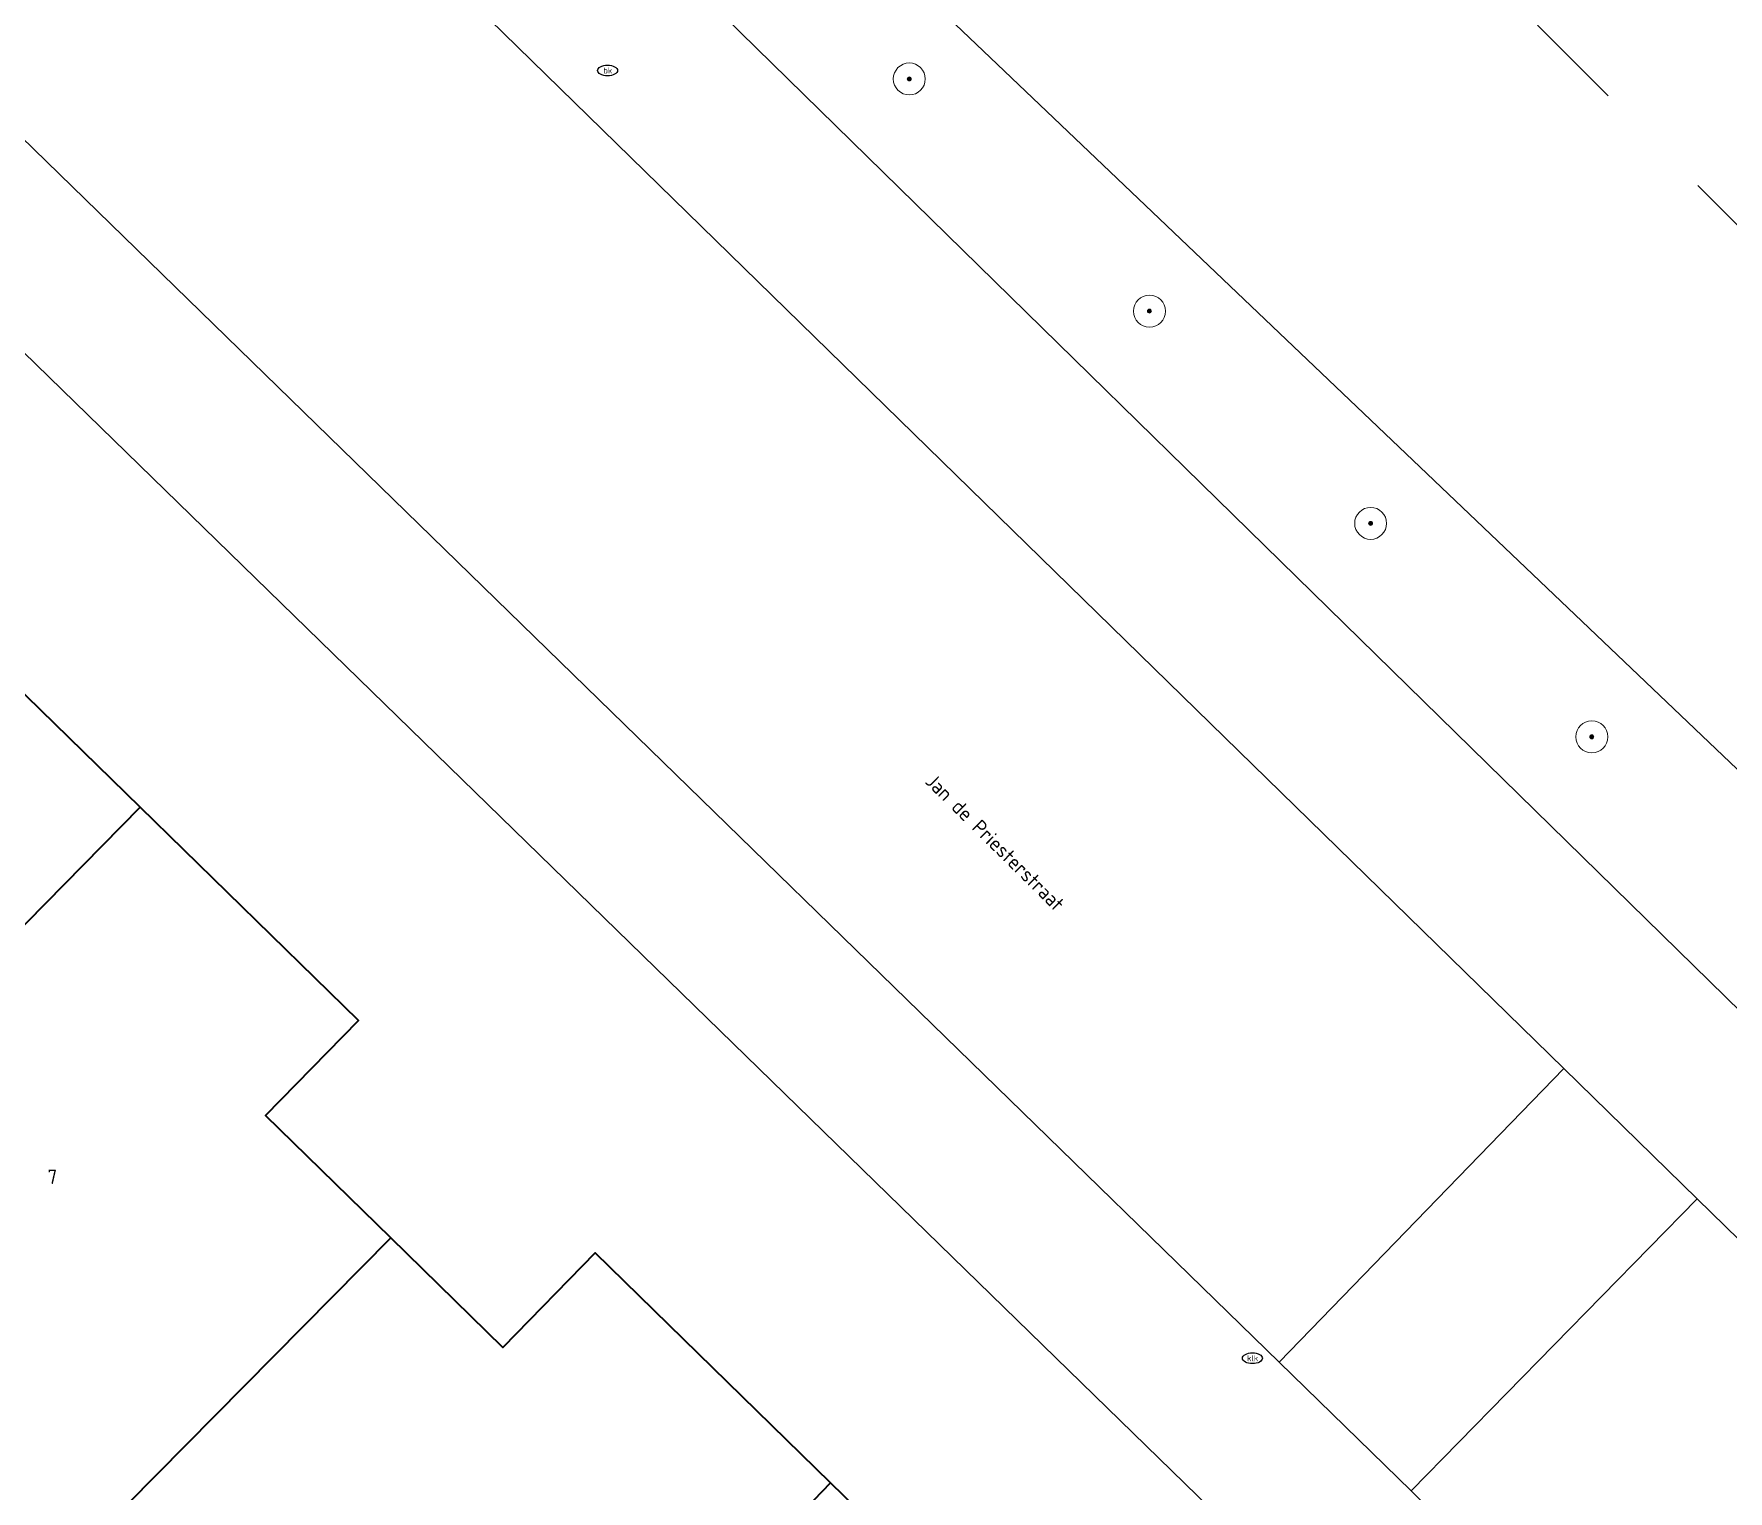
# Model space of a CAD drawing. Header units: metres. Extents: x 30438 to 30782, y 387448 to 387694.
# Drawn here: x 30568.88 to 30590.07, y 387552.61 to 387570.83 of the extents above; entities that cross this region are included whole.
import ezdxf
from ezdxf.enums import TextEntityAlignment as Align

# ---------------------------------------------------------------- set-up
doc = ezdxf.new("R2010")
doc.units = ezdxf.units.M
doc.linetypes.add('HIDDEN5', pattern=[2.8375, 1.25, -1.5875])
for name, color, linetype, lineweight in [('B-GV-GR-BEPLANTING_CULTUUR_HEESTERS-GV', 90, 'Continuous', 18), ('B-GV-GR-BOOM-S', 90, 'Continuous', 25), ('B-GV-IE-MEUBILAIR-S', 7, 'Continuous', 25), ('B-GV-IE-TERREINAFSCHEIDING_KUNSTMATIG_HEKWERK-G', 20, 'IE-TERREINAFSCHEIDING_KUNSTMATIG-SO', 18), ('B-GV-OG-BEBOUWING-GV', 7, 'Continuous', 35), ('B-GV-OG-BEBOUWING-T18', 10, 'Continuous', 18), ('B-GV-OG-TERREIN_ERF-GV', 7, 'Continuous', 18), ('B-GV-OG-TOPOGRAFIE-T18', 10, 'Continuous', 18), ('B-GV-VH-OPENVERHARDING_BETONSTRAATSTEEN-GV', 90, 'Continuous', 18), ('B-GV-VH-OPENVERHARDING_TEGEL-GV', 90, 'Continuous', 18)]:
    doc.layers.add(name, color=color, linetype=linetype, lineweight=lineweight)
doc.styles.add('NLCS-ISO', font='NLCS-ISO.ttf')
doc.styles.add('NLCS-ISO-M100-T18', font='NLCS-ISO.ttf', dxfattribs={"height": 0.18})
doc.linetypes.add('IE-TERREINAFSCHEIDING_KUNSTMATIG-SO', pattern='A,4,[82,NLCS.SHX,S=0.75,R=90,X=0,Y=0],4,-2', length=10)

# ---------------------------------------------------------------- blocks, each defined once
blk = doc.blocks.new('SIE-MEUBILAIR_PUT_BRANDKRAAN-SO')
blk.add_ellipse((0, 0), major_axis=(1.25, 0), ratio=0.54)
at = {"style": 'NLCS-ISO'}
blk.add_text('bk', height=0.75, dxfattribs=at).set_placement((0.03, 0), align=Align.MIDDLE_CENTER)
blk = doc.blocks.new('SIE-MEUBILAIR_PUT_KOLK-SO')
blk.add_ellipse((0, 0), major_axis=(1.25, 0), ratio=0.54)
at = {"style": 'NLCS-ISO'}
blk.add_text('klk', height=0.75, dxfattribs=at).set_placement((0.03, 0), align=Align.MIDDLE_CENTER)
blk = doc.blocks.new('SGR-BOOM_GBKN-SO')
at = {"linetype": 'ByBlock', "lineweight": 18}
h = blk.add_hatch(color=0, dxfattribs=at)
h.dxf.hatch_style = 1
edge = h.paths.add_edge_path()
edge.add_arc((0, 0), 0.25, 0, 360)
at = {"color": 0, "linetype": 'ByBlock', "lineweight": 18}
for radius in [2, 0.25]:
    blk.add_circle((0, 0), radius, dxfattribs=at)
at = {"color": 0, "linetype": 'ByBlock', "lineweight": 18, "style": 'NLCS-ISO'}
blk.add_attdef('SOORT', (2.5, 0), '', height=1.5, dxfattribs=at)

msp = doc.modelspace()

# ---------------------------------------------------------------- linework, layer by layer
at = {"linetype": 'HIDDEN5'}
msp.add_line((30710.96, 387447.669), (30510.96, 387647.669), dxfattribs=at)
at = {"layer": 'B-GV-GR-BEPLANTING_CULTUUR_HEESTERS-GV'}
msp.add_lwpolyline([(30571.15, 387579.775), (30569.962, 387578.448), (30595.405, 387553.537), (30596.966, 387555.178)], close=True, dxfattribs=at)
at = {"layer": 'B-GV-IE-TERREINAFSCHEIDING_KUNSTMATIG_HEKWERK-G'}
msp.add_lwpolyline([(30571.123, 387579.801), (30571.15, 387579.775), (30596.966, 387555.178)], dxfattribs=at)
at = {"layer": 'B-GV-OG-BEBOUWING-GV'}
for points in [[(30559.8, 387559.057), (30564.053, 387554.906), (30570.206, 387561.163), (30567.354, 387563.946), (30566.199, 387562.763), (30564.776, 387564.151)], [(30564.053, 387554.906), (30568.332, 387550.729), (30568.585, 387550.967), (30573.341, 387555.776), (30571.775, 387557.305), (30572.938, 387558.496), (30570.206, 387561.163)], [(30568.332, 387550.729), (30572.739, 387546.426), (30573.007, 387546.644), (30578.843, 387552.714), (30575.898, 387555.589), (30574.744, 387554.407), (30573.341, 387555.776), (30568.585, 387550.967)], [(30578.843, 387552.714), (30573.007, 387546.644), (30572.739, 387546.426), (30577.205, 387542.067), (30582.182, 387547.165), (30580.536, 387548.772), (30581.68, 387549.944)]]:
    msp.add_lwpolyline(points, close=True, dxfattribs=at)
at = {"layer": 'B-GV-OG-TERREIN_ERF-GV'}
for points in [[(30585.209, 387550.82), (30550.66, 387584.471), (30549.606, 387584.561), (30548.634, 387584.429)], [(30540.923, 387574.691), (30548.436, 387582.388), (30552.873, 387578.056), (30555.631, 387575.363), (30554.507, 387574.212), (30556.089, 387572.667), (30557.523, 387571.267), (30558.652, 387572.424), (30561.589, 387569.557), (30564.342, 387566.869), (30563.196, 387565.694), (30564.776, 387564.151), (30566.199, 387562.763), (30567.354, 387563.946), (30570.206, 387561.163), (30572.938, 387558.496), (30571.775, 387557.305), (30573.341, 387555.776), (30574.744, 387554.407), (30575.898, 387555.589), (30578.843, 387552.714), (30581.68, 387549.944)]]:
    msp.add_lwpolyline(points, dxfattribs=at)
at = {"layer": 'B-GV-VH-OPENVERHARDING_BETONSTRAATSTEEN-GV'}
for points in [[(30556.179, 387588.98), (30552.651, 387585.196), (30584.453, 387554.22), (30588.014, 387557.896)], [(30589.684, 387556.266), (30588.014, 387557.896), (30584.453, 387554.22), (30586.104, 387552.612)]]:
    msp.add_lwpolyline(points, close=True, dxfattribs=at)
msp.add_lwpolyline([(30596.135, 387549.97), (30589.684, 387556.266), (30586.104, 387552.612), (30586.599, 387552.13)], dxfattribs=at)
at = {"layer": 'B-GV-VH-OPENVERHARDING_TEGEL-GV'}
for points in [[(30558.621, 387595.08), (30554.348, 387590.733), (30556.179, 387588.98), (30588.014, 387557.896), (30589.684, 387556.266), (30596.135, 387549.97), (30599.775, 387546.544), (30601.078, 387545.048), (30602.627, 387543.27), (30603.619, 387542.131)], [(30606.322, 387542.048), (30604.223, 387544.519), (30602.5, 387546.547), (30601.531, 387547.63), (30597.638, 387551.33), (30599.24, 387553.005), (30596.966, 387555.178), (30595.405, 387553.537), (30569.962, 387578.448), (30571.15, 387579.775), (30571.123, 387579.801), (30568.894, 387581.906), (30568.862, 387581.937), (30567.619, 387580.625), (30558.998, 387589.007), (30558.804, 387589.089), (30558.621, 387595.08)], [(30550.785, 387586.888), (30548.634, 387584.429), (30549.606, 387584.561), (30550.66, 387584.471), (30585.209, 387550.82)], [(30586.599, 387552.13), (30586.104, 387552.612), (30584.453, 387554.22), (30552.651, 387585.196)]]:
    msp.add_lwpolyline(points, dxfattribs=at)

# ---------------------------------------------------------------- block references
at = {"layer": 'B-GV-GR-BOOM-S', "xscale": 0.1, "yscale": 0.1, "zscale": 0.1}
for p in [(30579.828, 387570.271), (30582.832, 387567.367), (30585.599, 387564.713), (30588.365, 387562.043)]:
    msp.add_blockref('SGR-BOOM_GBKN-SO', p, dxfattribs=at)
at = {"layer": 'B-GV-IE-MEUBILAIR-S', "xscale": 0.1, "yscale": 0.1, "zscale": 0.1}
for name, p in [('SIE-MEUBILAIR_PUT_BRANDKRAAN-SO', (30576.054, 387570.377)), ('SIE-MEUBILAIR_PUT_KOLK-SO', (30584.12, 387554.271))]:
    msp.add_blockref(name, p, dxfattribs=at)

# ---------------------------------------------------------------- texts
at = {"layer": 'B-GV-OG-BEBOUWING-T18', "style": 'NLCS-ISO-M100-T18'}
msp.add_text('7', height=0.18, dxfattribs=at).set_placement((30569.109, 387556.541), align=Align.MIDDLE)
at = {"layer": 'B-GV-OG-TOPOGRAFIE-T18', "style": 'NLCS-ISO-M100-T18'}
msp.add_text('Jan de Priesterstraat', height=0.18, rotation=315.3, dxfattribs=at).set_placement((30580.9, 387560.724), align=Align.MIDDLE)

doc.saveas('drawing.dxf')
